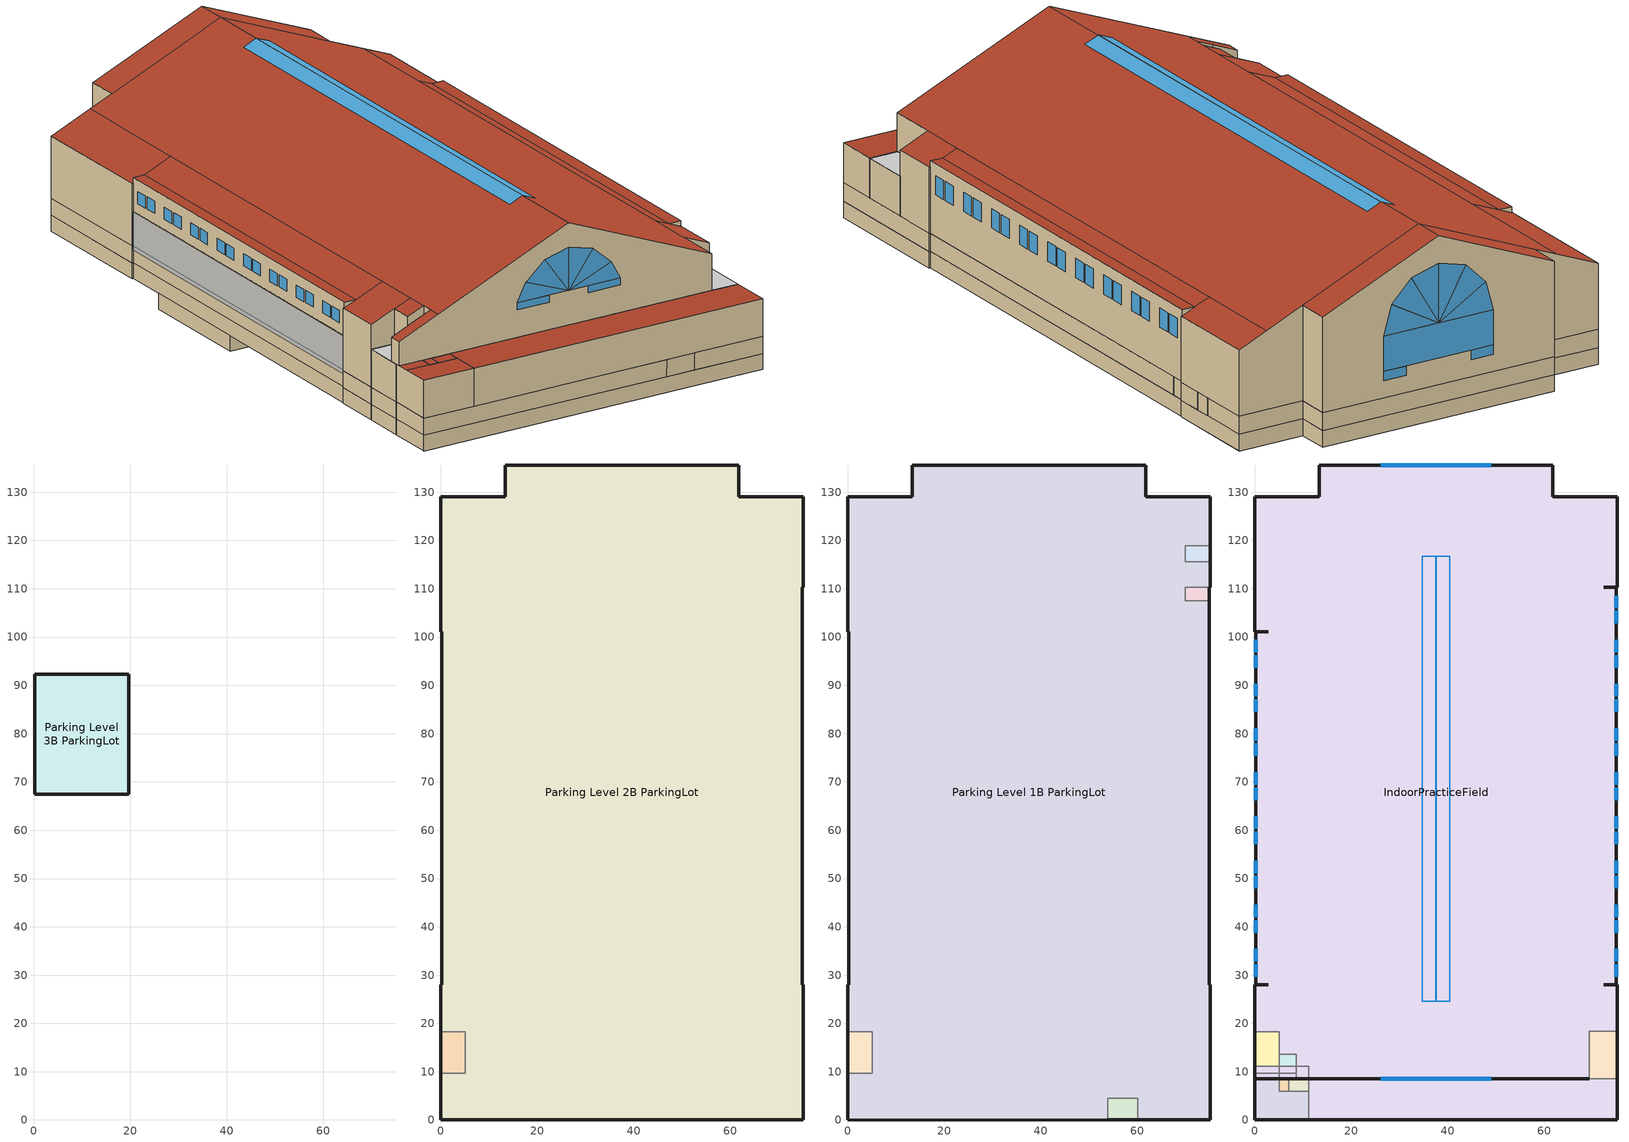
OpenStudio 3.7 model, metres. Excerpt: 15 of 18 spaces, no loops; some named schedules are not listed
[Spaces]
Parking Level 3B ParkingLot
 floor adiabatic (ExtSlabCarpet 4in ClimateZone 1-8): 19.71,92.33 19.71,67.46 0.23,67.46 0.23,92.33 z-15.76
 wall ground (Surface 142 C-Factor Construction): 0.23,67.46 19.71,67.46 z-15.76:-12.61
 wall ground (Surface 144 C-Factor Construction): 0.23,92.33 0.23,67.46 z-15.76:-12.61
 wall ground (Surface 145 C-Factor Construction): 19.71,67.46 19.71,92.33 z-15.76:-12.61
 wall ground (Surface 146 C-Factor Construction): 19.71,92.33 0.23,92.33 z-15.76:-12.61
Parking Level 2B ParkingLot
 floor to Parking Level 3B ParkingLot: 19.71,92.33 19.71,67.46 0.23,67.46 0.23,92.33 z-12.61
 floor adiabatic (ExtSlabCarpet 4in ClimateZone 1-8): 61.72,135.61 61.72,129.09 75.08,129.09 75.08,110.27 74.85,110.27 74.85,27.97 75.08,27.97 75.08,0 0,0 0,9.66 5.12,9.66 5.12,18.31 0,18.31 0,27.97 0.23,27.97 0.23,101.12 0,101.12 0,129.09 13.36,129.09 13.36,135.61 z-12.61
 wall ground (Surface 124 C-Factor Construction): 61.72,135.61 13.36,135.61 z-12.61:-9.46
 wall ground (Surface 126 C-Factor Construction): 13.36,135.61 13.36,129.09 z-12.61:-9.46
 wall ground (Surface 128 C-Factor Construction): 13.36,129.09 0,129.09 z-12.61:-9.46
 wall ground (Surface 129 C-Factor Construction): 75.08,27.97 74.85,27.97 z-12.61:-9.46
 wall ground (Surface 130 C-Factor Construction): 0,129.09 0,101.12 z-12.61:-9.46
 wall ground (Surface 131 C-Factor Construction): 74.85,27.97 74.85,110.27 z-12.61:-9.46
 wall ground (Surface 132 C-Factor Construction): 0,101.12 0.23,101.12 z-12.61:-9.46
 wall ground (Surface 133 C-Factor Construction): 0.23,101.12 0.23,27.97 z-12.61:-9.46
 wall ground (Surface 134 C-Factor Construction): 75.08,110.27 75.08,129.09 z-12.61:-9.46
 wall ground (Surface 135 C-Factor Construction): 0.23,27.97 0,27.97 z-12.61:-9.46
 wall ground (Surface 138 C-Factor Construction): 61.72,129.09 61.72,135.61 z-12.61:-9.46
 wall ground (Surface 139 C-Factor Construction): 0,0 75.08,0 z-12.61:-9.46
 wall ground (Surface 152 C-Factor Construction): 0,27.97 0,18.31 z-12.61:-9.46
 wall to Parking Level 2B SW Stair: 0,18.31 5.12,18.31 5.12,9.66 0,9.66 z-12.61:-9.46
 wall ground (Surface 127 C-Factor Construction): 75.08,0 75.08,27.97 z-12.61:-9.46
 wall ground (Surface 123 C-Factor Construction): 75.08,129.09 61.72,129.09 z-12.61:-9.46
 wall ground (Surface 125 C-Factor Construction): 74.85,110.27 75.08,110.27 z-12.61:-9.46
 wall ground (Surface 137 C-Factor Construction): 0,9.66 0,0 z-12.61:-9.46
Parking Level 2B SW Stair
 floor adiabatic (ExtSlabCarpet 4in ClimateZone 1-8): 5.12,18.31 5.12,9.66 0,9.66 0,18.31 z-12.61
 wall ground (Surface 156 C-Factor Construction): 0,18.31 0,9.66 z-12.61:-9.46
Parking Level 1B ParkingLot
 floor to Parking Level 2B ParkingLot: 75.08,4.49 75.08,0 60.09,0 60.09,4.49 z-9.46; 75.08,129.09 75.08,118.85 69.85,118.85 69.85,129.09 z-9.46; 69.85,115.6 75.08,115.6 75.08,110.27 69.85,110.27 z-9.46; 61.72,135.61 61.72,129.09 69.85,129.09 69.85,107.49 74.85,107.49 74.85,27.97 75.08,27.97 75.08,4.49 53.8,4.49 53.8,0 0,0 0,9.66 5.12,9.66 5.12,18.31 0,18.31 0,27.97 0.23,27.97 0.23,101.12 0,101.12 0,129.09 13.36,129.09 13.36,135.61 z-9.46
 wall ground (Surface 107 C-Factor Construction): 61.72,129.09 61.72,135.61 z-9.46:-6.01
 wall ground (Surface 109 C-Factor Construction): 61.72,135.61 13.36,135.61 z-9.46:-6.01
 wall ground (Surface 110 C-Factor Construction): 75.08,118.85 75.08,129.09 z-9.46:-6.01
 wall ground (Surface 111 C-Factor Construction): 13.36,135.61 13.36,129.09 z-9.46:-6.01
 wall ground (Surface 112 C-Factor Construction): 75.08,0 75.08,27.97 z-9.46:-6.01
 wall ground (Surface 113 C-Factor Construction): 13.36,129.09 0,129.09 z-9.46:-6.01
 wall ground (Surface 115 C-Factor Construction): 75.08,27.97 74.85,27.97 z-9.46:-6.01
 wall ground (Surface 116 C-Factor Construction): 0,129.09 0,101.12 z-9.46:-6.01
 wall ground (Surface 118 C-Factor Construction): 0,101.12 0.23,101.12 z-9.46:-6.01
 wall ground (Surface 119 C-Factor Construction): 0.23,101.12 0.23,27.97 z-9.46:-6.01
 wall ground (Surface 120 C-Factor Construction): 0.23,27.97 0,27.97 z-9.46:-6.01
 wall ground (Surface 121 C-Factor Construction): 75.08,129.09 61.72,129.09 z-9.46:-6.01
 wall to Parking Level 1B SW Stair: 0,18.31 5.12,18.31 5.12,9.66 0,9.66 z-9.46:-6.01
 wall ground (Surface 167 C-Factor Construction): 0,0 53.8,0 z-9.46:-6.01
 wall to Parking Level 1B IDF 1B06: 53.8,0 53.8,4.49 60.09,4.49 60.09,0 z-9.46:-6.01
 wall ground (Surface 177 C-Factor Construction): 74.85,27.97 74.85,107.49 z-9.46:-6.01
 wall ground (Surface 179 C-Factor Construction): 75.08,110.27 75.08,115.6 z-9.46:-6.01
 wall to Parking Level 1B IDF 1B05: 74.85,107.49 69.85,107.49 69.85,110.27 74.85,110.27 z-9.46:-6.01
 wall to Parking Level 1B Electrical: 75.08,115.6 69.85,115.6 69.85,118.85 75.08,118.85 z-9.46:-6.01
 wall ground (Surface 114 C-Factor Construction): 60.09,0 75.08,0 z-9.46:-6.01
 wall ground (Surface 102 C-Factor Construction): 0,9.66 0,0 z-9.46:-6.01
 wall ground (Surface 148 C-Factor Construction): 0,27.97 0,18.31 z-9.46:-6.01
 wall ground (Surface 276 C-Factor Construction): 74.85,110.27 75.08,110.27 z-9.46:-6.01
Parking Level 1B SW Stair
 floor to Parking Level 2B SW Stair: 5.12,18.31 5.12,9.66 0,9.66 0,18.31 z-9.46
 wall ground (Surface 164 C-Factor Construction): 0,18.31 0,9.66 z-9.46:-6.01
Parking Level 1B IDF 1B06
 floor to Parking Level 2B ParkingLot: 60.09,4.49 60.09,0 53.8,0 53.8,4.49 z-9.46
 wall ground (Surface 175 C-Factor Construction): 53.8,0 60.09,0 z-9.46:-6.01
Parking Level 1B Electrical
 floor to Parking Level 2B ParkingLot: 75.08,118.85 75.08,115.6 69.85,115.6 69.85,118.85 z-9.46
 wall ground (Surface 196 C-Factor Construction): 75.08,115.6 75.08,118.85 z-9.46:-6.01
Parking Level 1B IDF 1B05
 floor to Parking Level 2B ParkingLot: 74.85,110.27 74.85,107.49 69.85,107.49 69.85,110.27 z-9.46
 wall ground (Surface 188 C-Factor Construction): 74.85,107.49 74.85,110.27 z-9.46:-6.01
IndoorPracticeField
 floor to Field Level SW Storage: 5.12,8.53 0,8.53 0,9.66 5.12,9.66 z1.61
 floor to Field Level Restroom: 11.18,8.53 8.62,8.53 8.62,11.13 11.18,11.13 z1.61
 floor to Field Level SW Stair: 5.12,9.66 0,9.66 0,11.13 5.12,11.13 z1.61
 floor to Field Level SW Elevator: 8.62,9.66 5.12,9.66 5.12,11.13 8.62,11.13 z1.61
 floor to Field Level Mechanical: 8.62,8.53 5.12,8.53 5.12,9.66 8.62,9.66 z1.61
 floor to Parking Level 1B IDF 1B05 (CU_IPF Proposed Exposed Floor): 74.85,110.27 74.85,107.49 69.85,107.49 69.85,110.27 z-6.01
 floor to Parking Level 1B Electrical (CU_IPF Proposed Exposed Floor): 75.08,115.6 69.85,115.6 69.85,118.85 75.08,118.85 z-6.01
 floor to Parking Level 1B IDF 1B06 (CU_IPF Proposed Exposed Floor): 60.09,0 53.8,0 53.8,4.49 60.09,4.49 z-6.01
 floor to Parking Level 1B ParkingLot (CU_IPF Proposed Exposed Floor): 75.08,0 60.09,0 60.09,8.53 75.08,8.53 z-6.01; 75.08,110.27 69.85,110.27 69.85,115.6 75.08,115.6 z-6.01; 75.08,118.85 69.85,118.85 69.85,129.09 75.08,129.09 z-6.01; 75.08,27.97 75.08,18.43 69.3,18.43 69.3,8.53 60.09,8.53 60.09,4.49 53.8,4.49 53.8,0 11.18,0 11.18,11.13 8.62,11.13 8.62,13.56 5.12,13.56 5.12,18.31 0,18.31 0,27.97 0.23,27.97 0.23,101.12 0,101.12 0,129.09 13.36,129.09 13.36,135.61 61.72,135.61 61.72,129.09 69.85,129.09 69.85,107.49 74.85,107.49 74.85,27.97 z-6.01
 wall outside: 13.36,135.61 13.36,129.09 / 61.72,129.09 61.72,135.61 z-6.01:12.13; 0,129.09 0,101.12 / 75.08,18.43 75.08,27.97 / 75.08,110.27 75.08,129.09 / 0,27.97 0,18.31 z-6.01:6.53; 0.23,101.12 0.23,27.97 z0.95:7.71; 11.18,0 75.08,0 75.08,8.53 z-6.01:1.61; 74.85,27.97 74.85,110.27 z-6.01:7.71; 0,11.13 0,8.53 z1.61:6.53; 13.36,129.09,12.13 13.36,129.09,-6.01 0,129.09,-6.01 0,129.09,6.53; 37.54,135.61,22.28 61.72,135.61,12.13 61.72,135.61,-6.01 13.36,135.61,-6.01 13.36,135.61,12.13; 0.23,27.97,7.71 0.23,27.97,6.62 2.81,27.97,7.71; 2.81,101.12,7.71 0.23,101.12,6.62 0.23,101.12,7.71; 0.23,101.12,6.62 0,101.12,6.53 0,101.12,-6.01 0.23,101.12,-6.01; 0.23,27.97,6.62 0.23,27.97,-6.01 0,27.97,-6.01 0,27.97,6.53; 74.85,27.97,6.62 75.08,27.97,6.53 75.08,27.97,-6.01 74.85,27.97,-6.01; 72.27,27.97,7.71 74.85,27.97,6.62 74.85,27.97,7.71; 37.54,8.53,22.28 0,8.53,6.53 0,8.53,1.61 69.3,8.53,1.61 69.3,8.53,8.96; 61.72,129.09,12.13 75.08,129.09,6.53 75.08,129.09,-6.01 61.72,129.09,-6.01; 72.27,110.27,7.71 74.85,110.27,7.71 74.85,110.27,6.62; 74.85,110.27,6.62 74.85,110.27,-6.01 75.08,110.27,-6.01 75.08,110.27,6.53
 wall to Field Level SW Stair: 0,18.31 5.12,18.31 z-6.01:1.61
 wall to Field Level SW Elevator: 5.12,13.56 8.62,13.56 8.62,11.13 z-6.01:1.61
 wall to Field Level Restroom: 8.62,11.13 11.18,11.13 11.18,5.95 z-6.01:1.61
 wall to Field Level SW Storage: 11.18,5.95 11.18,0 z-6.01:1.61
 wall to Main Entry Level SW Stair: 5.12,18.31 5.12,13.56 z1.61:8.67; 5.12,18.31,8.67 0,18.31,6.53 0,18.31,1.61 5.12,18.31,1.61; 5.12,11.13,8.67 5.12,11.13,1.61 0,11.13,1.61 0,11.13,6.53
 wall to Main Entry Level SW Elevator: 8.62,13.56 8.62,11.13 z1.61:10.15; 8.62,13.56,10.15 5.12,13.56,8.67 5.12,13.56,1.61 8.62,13.56,1.61; 8.62,11.13,10.15 8.62,11.13,1.61 5.12,11.13,1.61 5.12,11.13,8.67
 wall to Field Level SE Stair: 75.08,8.53 69.3,8.53 69.3,18.43 75.08,18.43 z-6.01:1.61
 wall to Main Entry Level SE Stair: 69.3,8.53 69.3,18.43 z1.61:8.96; 69.3,18.43,8.96 69.3,18.43,1.61 75.08,18.43,1.61 75.08,18.43,6.53
 wall adiabatic (Interior Wall): 5.12,18.31 5.12,13.56 z-6.01:1.61; 0.23,101.12 0.23,27.97 z-6.01:0.95
 window (CU_IPF Proposed Clear Glazing): 0.23,62.87 0.23,60.28 / 0.23,81.16 0.23,78.57 / 0.23,68.81 0.23,66.22 / 0.23,72.01 0.23,69.42 / 0.23,77.96 0.23,75.37 / 0.23,59.67 0.23,57.08 z3.06:5.5; 74.85,57.08 74.85,59.67 / 74.85,60.28 74.85,62.87 / 74.85,66.22 74.85,68.81 / 74.85,69.42 74.85,72.01 / 74.85,75.37 74.85,77.96 / 74.85,78.57 74.85,81.16 z1.84:5.5
 window (CU_IPF Proposed Kalwal Glazing): 0.23,35.44 0.23,32.85 / 0.23,50.52 0.23,47.93 / 0.23,99.44 0.23,96.85 / 0.23,41.38 0.23,38.79 / 0.23,44.58 0.23,41.99 / 0.23,96.24 0.23,93.65 / 0.23,32.24 0.23,29.65 / 0.23,53.72 0.23,51.13 / 0.23,87.1 0.23,84.51 / 0.23,90.3 0.23,87.71 z3.06:5.5; 74.85,29.65 74.85,32.24 / 74.85,32.85 74.85,35.44 / 74.85,38.79 74.85,41.38 / 74.85,41.99 74.85,44.58 / 74.85,47.93 74.85,50.52 / 74.85,51.13 74.85,53.72 / 74.85,84.51 74.85,87.1 / 74.85,87.71 74.85,90.3 / 74.85,93.65 74.85,96.24 / 74.85,96.85 74.85,99.44 / 74.85,102.8 74.85,105.39 / 74.85,106 74.85,108.59 z1.84:5.5; 48.97,135.61 26.11,135.61 z-0.96:5.72; 30.78,135.61 26.11,135.61 / 48.97,135.61 44.3,135.61 z-2.79:-0.98; 26.11,8.53 33.25,8.53 / 41.83,8.53 48.97,8.53 z7.19:8.59; 32.19,8.53,15.93 28.09,8.53,12.32 37.5,8.53,8.62; 37.55,8.53,17.25 37.55,8.53,8.62 42.87,8.53,15.94; 47.01,8.53,12.3 37.65,8.53,8.62 48.97,8.53,8.62; 28.07,8.53,12.3 26.11,8.53,8.62 37.43,8.53,8.62; 42.89,8.53,15.93 37.59,8.53,8.62 47,8.53,12.32; 37.53,8.53,17.25 32.21,8.53,15.94 37.53,8.53,8.62
 window (CU_IPF Proposed Clear Glazing Dark Tint): 27.69,135.61,11.37 37.45,135.61,5.75 26.11,135.61,5.75; 47.4,135.61,11.37 48.97,135.61,5.75 37.63,135.61,5.75; 31.85,135.61,15.5 37.5,135.61,5.75 27.69,135.61,11.4; 43.23,135.61,15.5 47.39,135.61,11.4 37.58,135.61,5.75; 37.53,135.61,17.02 37.53,135.61,5.75 31.87,135.61,15.52; 37.55,135.61,17.02 43.21,135.61,15.52 37.55,135.61,5.75
 roof outside: 72.27,27.97 74.85,27.97 74.85,110.27 72.27,110.27 z7.71; 0.23,27.97 2.81,27.97 2.81,101.12 0.23,101.12 z7.71; 11.18,0 75.08,0 75.08,8.53 11.18,8.53 z1.61; 69.3,27.97,8.96 69.3,18.43,8.96 75.08,18.43,6.53 75.08,27.97,6.53; 37.54,135.61,22.28 13.36,135.61,12.13 13.36,129.09,12.13 37.54,129.09,22.28; 8.62,101.12,10.15 2.81,101.12,7.71 2.81,27.97,7.71 8.62,27.97,10.15; 8.62,11.13,10.15 0,11.13,6.53 0,8.53,6.53 8.62,8.53,10.15; 37.54,129.09,22.28 37.54,8.53,22.28 69.3,8.53,8.96 69.3,129.09,8.96; 69.3,27.97,8.96 72.27,27.97,7.71 72.27,110.27,7.71 69.3,110.27,8.96; 69.3,110.27,8.96 75.08,110.27,6.53 75.08,129.09,6.53 69.3,129.09,8.96; 8.62,129.09,10.15 0,129.09,6.53 0,101.12,6.53 8.62,101.12,10.15; 37.54,129.09,22.28 61.72,129.09,12.13 61.72,135.61,12.13 37.54,135.61,22.28; 37.54,129.09,22.28 8.62,129.09,10.15 8.62,8.53,10.15 37.54,8.53,22.28; 8.62,27.97,10.15 0,27.97,6.53 0,18.31,6.53 8.62,18.31,10.15; 8.62,18.31,10.15 5.12,18.31,8.67 5.12,13.56,8.67 8.62,13.56,10.15
 skylight (CU_IPF Proposed Kalwal Skylight): 37.52,24.54,22.27 37.52,116.74,22.27 34.71,116.74,21.09 34.71,24.54,21.09; 37.56,116.74,22.27 37.56,24.54,22.27 40.38,24.54,21.09 40.38,116.74,21.09
Field Level SW Stair
 floor to Parking Level 1B SW Stair (CU_IPF Proposed Exposed Floor): 0,18.31 5.12,18.31 5.12,9.66 0,9.66 z-6.01
 wall outside: 0,18.31 0,9.66 z-6.01:1.61
 wall to Field Level SW Elevator: 5.12,9.66 5.12,13.56 z-6.01:1.61
 wall to Field Level SW Storage: 0,9.66 5.12,9.66 z-6.01:1.61
 wall adiabatic (Interior Wall): 5.12,13.56,1.61 5.12,13.56,-6.01 5.12,13.7,-6.01 5.12,18.31,-6.01 5.12,18.31,1.61
 ceiling to Main Entry Level SW Stair: 5.12,11.13 5.12,18.31 0,18.31 0,11.13 z1.61
Field Level SW Elevator
 floor to Parking Level 1B ParkingLot (CU_IPF Proposed Exposed Floor): 8.62,13.56 8.62,9.66 5.12,9.66 5.12,13.56 z-6.01
 wall to Field Level Mechanical: 5.12,9.66 8.62,9.66 z-6.01:1.61
 wall to Field Level Restroom: 8.62,9.66 8.62,11.13 z-6.01:1.61
 ceiling to Main Entry Level SW Elevator: 8.62,11.13 8.62,13.56 5.12,13.56 5.12,11.13 z1.61
Field Level Restroom
 floor to Parking Level 1B ParkingLot (CU_IPF Proposed Exposed Floor): 11.18,11.13 11.18,5.95 7.05,5.95 7.05,8.53 8.62,8.53 8.62,11.13 z-6.01
 wall to Field Level Mechanical: 8.62,9.66 8.62,8.53 7.05,8.53 7.05,5.95 z-6.01:1.61
 wall to Field Level SW Storage: 7.05,5.95 11.18,5.95 z-6.01:1.61
 roof outside: 11.18,5.95 11.18,8.53 7.05,8.53 7.05,5.95 z1.61
Field Level Mechanical
 floor to Parking Level 1B ParkingLot (CU_IPF Proposed Exposed Floor): 8.62,9.66 8.62,8.53 7.05,8.53 7.05,5.95 5.12,5.95 5.12,9.66 z-6.01
 wall to Field Level SW Storage: 5.12,9.66 5.12,5.95 7.05,5.95 z-6.01:1.61
 roof outside: 7.05,5.95 7.05,8.53 5.12,8.53 5.12,5.95 z1.61
Field Level SW Storage
 floor to Parking Level 1B ParkingLot (CU_IPF Proposed Exposed Floor): 5.12,9.66 5.12,5.95 11.18,5.95 11.18,0 0,0 0,9.66 z-6.01
 wall outside: 0,9.66 0,0 11.18,0 z-6.01:1.61
 roof outside: 11.18,0 11.18,5.95 0,5.95 0,0 z1.61; 0,5.95 5.12,5.95 5.12,8.53 0,8.53 z1.61
Field Level SE Stair
 floor to Parking Level 1B ParkingLot (CU_IPF Proposed Exposed Floor): 75.08,18.43 75.08,8.53 69.3,8.53 69.3,18.43 z-6.01
 wall outside: 75.08,8.53 75.08,18.43 z-6.01:1.61
 ceiling to Main Entry Level SE Stair: 75.08,8.53 75.08,18.43 69.3,18.43 69.3,8.53 z1.61
shading: 0,102.98,6.53 0,102.98,0.95 0,18.31,0.95 0,18.31,-6.67 0,112.93,-6.67 0,112.93,6.53
[Building]
Building 1: Default Construction Set=90.1-2007 - CZ5
[ClimateZones]
Climate Zone Institution Name 1=ASHRAE; Climate Zone Document Name 1=ANSI/ASHRAE Standard 169; Climate Zone Document Year 1=2006; Climate Zone Value 1=5B; Climate Zone Institution Name 2=CEC; Climate Zone Document Name 2=California Climate Zone Descriptions; Climate Zone Document Year 2=1995
[Site]
Broomfield Jeffco  Boulder   S: Latitude {deg}=40.13; Longitude {deg}=-105.24; Time Zone {hr}=-7; Elevation {m}=1689
[SizingPeriod:DesignDay] Barometric Pressure {Pa}=83011; Sky Clearness=0; Rain Indicator=No; Snow Indicator=No; Day of Month=21; Daylight Saving Time Indicator=No; Dry-Bulb Temperature Range Modifier Type=DefaultMultipliers
Name | Maximum Dry-Bulb Temperature {C} | Daily Dry-Bulb Temperature Range {deltaC} | Wind Speed {m/s} | Wind Direction {deg} | Month | Day Type | Humidity Condition Type | Wetbulb or DewPoint at Maximum Dry-Bulb {C} | Solar Model Indicator | ASHRAE Clear Sky Optical Depth for Beam Irradiance | ASHRAE Clear Sky Optical Depth for Diffuse Irradiance
Denver Intl Ap Ann Htg 99.6% Condns DB | -17.4 | 0 | 3.3 | 160 | 12 | WinterDesignDay | Wetbulb | -17.4 | ASHRAEClearSky
Denver Intl Ap Ann Clg .4% Condns WB=>MDB | 27.3 | 15.2 | 4.2 | 80 | 7 | SummerDesignDay | Wetbulb | 18.3 | ASHRAETau | 0.424 | 2.012
Denver Intl Ap Ann Hum_n 99.6% Condns DP=>MCDB | -11.7 | 0 | 3.3 | 160 | 12 | WinterDesignDay | Dewpoint | -21.5 | ASHRAEClearSky
Denver Intl Ap Ann Htg Wind 99.6% Condns WS=>MCDB | 1.8 | 0 | 14.1 | 160 | 12 | WinterDesignDay | Wetbulb | 1.8 | ASHRAEClearSky
[DefaultConstructionSet]
90.1-2007 - CZ5: Default Exterior Surface Constructions=Default Surface Constructions 19; Default Interior Surface Constructions=Default Surface Constructions 20; Default Ground Contact Surface Constructions=Default Surface Constructions 21; Default Exterior SubSurface Constructions=Default Sub Surface Constructions 13; Default Interior SubSurface Constructions=Default Sub Surface Constructions 14; Interior Partition Construction=Interior Partition
[DefaultSurfaceConstructions]
Name | Floor Construction | Wall Construction | Roof Ceiling Construction
Default Surface Constructions 19 | CU_IPF Proposed Exposed Floor | CU_IPF Proposed Exterior Wall | CU_IPF Proposed Roof
Default Surface Constructions 20 | Interior Floor | Interior Wall | Interior Ceiling
Default Surface Constructions 21 | ExtSlabCarpet 4in ClimateZone 1-8 | ExtSlabCarpet 4in ClimateZone 1-8 | ExtSlabCarpet 4in ClimateZone 1-8
[DefaultSubSurfaceConstructions]
Name | Fixed Window Construction | Operable Window Construction | Door Construction | Skylight Construction
Default Sub Surface Constructions 13 | ASHRAE 90.1-2007 ExtWindow Metal ClimateZone 4-6 | ASHRAE 90.1-2007 ExtWindow Metal Copy ClimateZone 4-6 | Exterior Door | 90.1-2004 Nonres 5B Skylight without Curb
Default Sub Surface Constructions 14 | Interior Window | Interior Window | Interior Door
[Material]
Name | Roughness | Thickness {m} | Conductivity {W/m-K} | Density {kg/m3} | Specific Heat {J/kg-K} | Thermal Absorptance | Solar Absorptance | Visible Absorptance
Clay Roof Tile - Lightweight Concrete - 1 in. - 80 lb/ft3 | MediumRough | 0.0254 | 0.53 | 1281.48 | 840
Sandstone - 3 in. - 120 lb/ft3 | MediumRough | 0.0762 | 1.9 | 1922.22 | 790
Wood Sheathing - 0.5 in. - 35 lb/ft3 | MediumRough | 0.0127 | 0.51974 | 560.646 | 1632.852 | 0.9
Metal Decking | MediumSmooth | 0.001524 | 45.006 | 7680 | 418.4 | 0.9 | 0.7 | 0.3
M11 100mm lightweight concrete | MediumRough | 0.1016 | 0.53 | 1280 | 840 | 0.9 | 0.5 | 0.5
F16 Acoustic tile | MediumSmooth | 0.0191 | 0.06 | 368 | 590 | 0.9 | 0.3 | 0.3
G05 25mm wood | MediumSmooth | 0.0254 | 0.15 | 608 | 1630 | 0.9 | 0.5 | 0.5
G01a 19mm gypsum board | MediumSmooth | 0.019 | 0.16 | 800 | 1090 | 0.9 | 0.4 | 0.4
MAT-CC05 4 HW CONCRETE | Rough | 0.1016 | 1.311 | 2240 | 836.8 | 0.9 | 0.85 | 0.85
F08 Metal surface | Smooth | 0.0008 | 45.28 | 7824 | 500 | 0.9 | 0.7 | 0.7
I01 25mm insulation board | MediumRough | 0.0254 | 0.03 | 43 | 1210 | 0.9 | 0.6 | 0.6
19IN CONCRETE HW | Rough | 0.4826 | 1.311 | 2240 | 836.8 | 0.9 | 0.7 | 0.7
MAT-CC05 3.5 HW CONCRETE | Rough | 0.0889 | 1.311 | 2240 | 836.8 | 0.9 | 0.85 | 0.85
MAT-CC05 3.69 HW CONCRETE | Rough | 0.093726 | 1.311 | 2240 | 836.8 | 0.9 | 0.85 | 0.85
[Construction]
ASHRAE 90.1-2007 ExtWindow Metal ClimateZone 4-6; ASHRAE 90.1-2007 ExtWindow Metal Copy ClimateZone 4-6: Fixed Window 3.12/0.40/0.31
90.1-2004 Nonres 5B Skylight without Curb: Theoretical Glass [146]
Interior Ceiling: M11 100mm lightweight concrete, F05 Ceiling air space resistance, F16 Acoustic tile
Interior Door; Interior Partition: G05 25mm wood
Interior Floor: F16 Acoustic tile, F05 Ceiling air space resistance, M11 100mm lightweight concrete
Interior Wall: G01a 19mm gypsum board, F04 Wall air space resistance, G01a 19mm gypsum board
ExtSlabCarpet 4in ClimateZone 1-8: MAT-CC05 4 HW CONCRETE, CP02 CARPET PAD
Exterior Door: F08 Metal surface, I01 25mm insulation board
Interior Window: Clear 3mm
CU_IPF Proposed Exterior Wall: Sandstone - 3 in. - 120 lb/ft3, MAT-CC05 3.5 HW CONCRETE, Rigid XPS Insulation - 66% Derated - 2.81 in., MAT-CC05 3.69 HW CONCRETE
CU_IPF Proposed Roof: Clay Roof Tile - Lightweight Concrete - 1 in. - 80 lb/ft3, Wood Sheathing - 0.5 in. - 35 lb/ft3, Rigid Polyisocyanurate Insulation - 5 in., Wood Sheathing - 0.5 in. - 35 lb/ft3, Metal Decking
CU_IPF Proposed Clear Glazing: CU_IPF Proposed Clear Glazing
CU_IPF Proposed Clear Glazing Dark Tint: CU_IPF Proposed Clear Glazing Dark Tint
CU_IPF Proposed Kalwal Glazing; CU_IPF Proposed Kalwal Skylight: CU_IPF Proposed Kalwal Glazing
CU_IPF Proposed Exposed Floor: Under Slab Spray Foam R-10, 19IN CONCRETE HW, 1/2IN Drainage Pad, 1 1/2IN Field Turf
[WindowMaterial:SimpleGlazingSystem]
Name | U-Factor {W/m2-K} | Solar Heat Gain Coefficient | Visible Transmittance
Fixed Window 3.12/0.40/0.31 | 3.12304 | 0.4 | 0.31
CU_IPF Proposed Kalwal Glazing | 1.58991 | 0.28 | 0.2
CU_IPF Proposed Clear Glazing | 2.38487 | 0.27 | 0.65
CU_IPF Proposed Clear Glazing Dark Tint | 2.38487 | 0.27 | 0.4
[Material:AirGap]
Name | Thermal Resistance {m2-K/W}
Rigid Polyisocyanurate Insulation - 5 in. | 5.28331
F05 Ceiling air space resistance | 0.18
F04 Wall air space resistance | 0.15
Rigid XPS Insulation - 66% Derated - 2.81 in. | 1.08308
[WindowMaterial:Glazing] Optical Data Type=SpectralAverage; Thickness {m}=0.003; Infrared Transmittance at Normal Incidence=0
Name | Solar Transmittance at Normal Incidence | Front Side Solar Reflectance at Normal Incidence | Back Side Solar Reflectance at Normal Incidence | Visible Transmittance at Normal Incidence | Front Side Visible Reflectance at Normal Incidence | Back Side Visible Reflectance at Normal Incidence | Front Side Infrared Hemispherical Emissivity | Back Side Infrared Hemispherical Emissivity | Conductivity {W/m-K} | Dirt Correction Factor for Solar and Visible Transmittance | Solar Diffusing
Theoretical Glass [146] | 0.481761 | 0.468239 | 0.468239 | 0.621562 | 0.328438 | 0.328438 | 0.9 | 0.9 | 0.03026
Clear 3mm | 0.837 | 0.075 | 0 | 0.898 | 0.081 | 0 | 0.84 | 0.84 | 0.9 | 1 | No
[Material:NoMass] Thermal Absorptance=0.9
Name | Roughness | Thermal Resistance {m2-K/W} | Solar Absorptance | Visible Absorptance
CP02 CARPET PAD | Smooth | 0.1 | 0.8 | 0.8
1/2IN Drainage Pad | Smooth | 0.264165 | 0.8 | 0.8
1 1/2IN Field Turf | Rough | 0.0880551 | 0.8 | 0.8
Under Slab Spray Foam R-10 | MediumRough | 1.7611 | 0.7 | 0.7
[Construction:CfactorUndergroundWall] C-Factor {W/m2-K}=6.47322
Name | Height {m}
Surface 124 C-Factor Construction; Surface 126 C-Factor Construction; Surface 128 C-Factor Construction; Surface 129 C-Factor Construction; Surface 130 C-Factor Construction; Surface 131 C-Factor Construction; Surface 132 C-Factor Construction; Surface 133 C-Factor Construction; Surface 134 C-Factor Construction; Surface 135 C-Factor Construction; Surface 138 C-Factor Construction; Surface 139 C-Factor Construction; Surface 152 C-Factor Construction; Surface 127 C-Factor Construction; Surface 123 C-Factor Construction; Surface 125 C-Factor Construction; Surface 137 C-Factor Construction; Surface 156 C-Factor Construction | 6.604
Surface 107 C-Factor Construction; Surface 109 C-Factor Construction; Surface 110 C-Factor Construction; Surface 111 C-Factor Construction; Surface 112 C-Factor Construction; Surface 113 C-Factor Construction; Surface 115 C-Factor Construction; Surface 116 C-Factor Construction; Surface 118 C-Factor Construction; Surface 119 C-Factor Construction; Surface 120 C-Factor Construction; Surface 121 C-Factor Construction; Surface 167 C-Factor Construction; Surface 177 C-Factor Construction; Surface 179 C-Factor Construction; Surface 114 C-Factor Construction; Surface 102 C-Factor Construction; Surface 148 C-Factor Construction; Surface 276 C-Factor Construction; Surface 188 C-Factor Construction; Surface 175 C-Factor Construction; Surface 164 C-Factor Construction; Surface 196 C-Factor Construction | 3.4544
Surface 142 C-Factor Construction; Surface 144 C-Factor Construction; Surface 145 C-Factor Construction; Surface 146 C-Factor Construction | 9.7536
[ThermostatSetpoint:DualSetpoint]
IndoorPracticeField Thermostat: Heating Setpoint Temperature Schedule=CU_IPF Heating Setpoint Schedule; Cooling Setpoint Temperature Schedule=CU_IPF Cooling Setpoint Schedule
[Space]
Name | Space Type | Building Story | Thermal Zone
IndoorPracticeField | 90.1-2007 - CU_IPF - IndoorPracticeField - AHU-1-02-03 | IPF Above Ground | IndoorPracticeField ZN
Field Level SW Stair; Field Level SE Stair | 90.1-2007 - CU_IPF - Stair - AHU-1-02-03 | IPF Above Ground | IndoorPracticeField ZN
Field Level SW Elevator |  | IPF Above Ground | SW Elevator ZN
Field Level Restroom | 90.1-2007 - CU_IPF - Restroom - AHU-1-02-03 | IPF Above Ground | IndoorPracticeField ZN
Field Level Mechanical | 90.1-2007 - CU_IPF - MechRoom - AHU-1-02-03 | IPF Above Ground | IndoorPracticeField ZN
Field Level SW Storage | 90.1-2007 - CU_IPF - Storage - AHU-1-02-03 | IPF Above Ground | IndoorPracticeField ZN
Parking Level 1B ParkingLot | 90.1-2007 - CU_IPF - Garage - ParkingLot - Parking Level 1B ParkingLot | IPF Below Ground | Parking Level 1B ParkingLot ZN
Parking Level 2B ParkingLot; Parking Level 3B ParkingLot | 90.1-2007 - CU_IPF - Garage - ParkingLot - Parking Level 2B ParkingLot | IPF Below Ground | Parking Level 2B ParkingLot ZN
Parking Level 2B SW Stair | 90.1-2007 - CU_IPF - Garage - Stair - Parking Level 2B ParkingLot | IPF Below Ground | Parking Level 2B ParkingLot ZN
Parking Level 1B SW Stair | 90.1-2007 - CU_IPF - Garage - Stair - Parking Level 1B ParkingLot | IPF Below Ground | Parking Level 1B ParkingLot ZN
Parking Level 1B IDF 1B06; Parking Level 1B IDF 1B05 | 90.1-2007 - CU_IPF - Garage - IT_Room - Parking Level 1B ParkingLot | IPF Below Ground | Parking Level 1B ParkingLot ZN
Parking Level 1B Electrical | 90.1-2007 - CU_IPF - Garage - ElecRoom - Parking Level 1B ParkingLot | IPF Below Ground | Parking Level 1B ParkingLot ZN
[ThermalZone] Use Ideal Air Loads=No
Name | Thermostat
Parking Level 2B ParkingLot ZN; Parking Level 1B ParkingLot ZN; SW Elevator ZN
IndoorPracticeField ZN | IndoorPracticeField Thermostat
[BuildingStory]
IPF Above Ground; IPF Below Ground
[ElectricEquipment:Definition]
Name | Design Level Calculation Method | Watts per Space Floor Area {W/m2} | Watts per Person {W/person} | Fraction Latent | Fraction Radiant | Fraction Lost | Design Level {W}
90.1-2007 - Noresco - ElecRoom Electric Equipment Definition | Watts/Area | 53.8196
90.1-2007 - Noresco - IT_Room Electric Equipment Definition | Watts/Area | 269.098 | 0
90.1-2007 - Noresco - MechRoom Electric Equipment Definition | Watts/Area | 0
90.1-2007 - Noresco - Restroom Electric Equipment Definition | Watts/Area | 0 | 0
90.1-2007 - CU - IndoorPracticeField Electric Equipment Definition | Watts/Area | 1.61459 | 0 | 0 | 0 | 0
90.1-2007 - CU - ParkingLot Electric Equipment Definition | Watts/Area | 0 |  | 0 | 0 | 0
CU_IPF Practice Field Film Process Lighting Load Definition | EquipmentLevel |  |  | 0 | 0 | 0 | 57084
CU_IPF Destratification Fan Electric Load Definition | EquipmentLevel |  |  | 0 | 0 | 0 | 9600
CU_IPF Garage Level 1B Circulation Fan Electric Load Definition; CU_IPF Garage Level 3B Circulation Fan Electric Load Definition | EquipmentLevel |  |  | 0 | 0 | 0 | 746
CU_IPF Garage Level 2B Circulation Fan Electric Load Definition | EquipmentLevel |  |  | 0 | 0 | 0 | 1492
CU_IPF Elevator Load Definition | EquipmentLevel |  |  | 0 | 0 | 1 | 16055
[People:Definition] Number of People Calculation Method=People/Area; Fraction Radiant=0.3
Name | People per Space Floor Area {person/m2}
90.1-2007 - Office - IT_Room People Definition | 0.0538196
90.1-2007 - Office - Restroom People Definition | 0.107639
90.1-2007 - CU - IndoorPracticeField People Definition | 0.0215278
90.1-2007 - CU - ParkingLot People Definition | 0
[DefaultScheduleSet]
Name | Number of People Schedule | People Activity Level Schedule | Lighting Schedule | Electric Equipment Schedule | Gas Equipment Schedule | Infiltration Schedule
90.1-2007 - CU_IPF - Garage - ParkingLot Schedule Set | CU_IPF Occupancy Schedule | CU_IPF Garage Activity Schedule | CU_IPF Garage ParkingLot Lighting Schedule | CU_IPF Equipment Schedule | CU_IPF Equipment Schedule | CU_IPF Garage Infiltration Schedule
90.1-2007 - CU_IPF - Garage - ElecRoom Schedule Set | CU_IPF ElecRoom Occupancy Schedule | CU_IPF Garage Activity Schedule | CU_IPF ElecRoom Lighting Schedule | CU_IPF ElecRoom Equipment Schedule | CU_IPF ElecRoom Equipment Schedule | CU_IPF Garage Infiltration Schedule
90.1-2007 - CU_IPF - MechRoom Schedule Set | CU_IPF MechRoom Occupancy Schedule | CU_IPF Activity Schedule | CU_IPF MechRoom Lighting Schedule | CU_IPF MechRoom Equipment Schedule | CU_IPF MechRoom Equipment Schedule | CU_IPF Infiltration Schedule
90.1-2007 - CU_IPF - Garage - Stair Schedule Set | CU_IPF Stair Occupancy Schedule | CU_IPF Garage Activity Schedule | CU_IPF Stair Lighting Schedule | CU_IPF Stair Equipment Schedule | CU_IPF Stair Equipment Schedule | CU_IPF Garage Infiltration Schedule
90.1-2007 - CU_IPF - Stair Schedule Set | CU_IPF Stair Occupancy Schedule | CU_IPF Activity Schedule | CU_IPF Stair Lighting Schedule | CU_IPF Stair Equipment Schedule | CU_IPF Stair Equipment Schedule | CU_IPF Infiltration Schedule
90.1-2007 - CU_IPF - Restroom Schedule Set; 90.1-2007 - CU_IPF - Storage Schedule Set; 90.1-2007 - CU_IPF - IndoorPracticeField Schedule Set | CU_IPF Occupancy Schedule | CU_IPF Activity Schedule | CU_IPF Lighting Schedule | CU_IPF Equipment Schedule | CU_IPF Equipment Schedule | CU_IPF Infiltration Schedule
90.1-2007 - CU_IPF - Garage - IT_Room Schedule Set | CU_IPF IT_Room Occupancy Schedule | CU_IPF Garage Activity Schedule | CU_IPF IT_Room Lighting Schedule | CU_IPF IT_Room Equipment Schedule | CU_IPF IT_Room Equipment Schedule | CU_IPF Garage Infiltration Schedule
[SpaceType]
Name | Default Schedule Set | Design Specification Outdoor Air Object | Standards Building Type | Standards Space Type
90.1-2007 - CU_IPF - IndoorPracticeField - AHU-1-02-03 | 90.1-2007 - CU_IPF - IndoorPracticeField Schedule Set | 189.1-2009 - CU -IndoorPracticeFacility Ventilation - AHU-1-02-03 | PrimarySchool | Gym
90.1-2007 - CU_IPF - Stair - AHU-1-02-03 | 90.1-2007 - CU_IPF - Stair Schedule Set | 90.1-2007 - Office - Stair Ventilation - AHU-1-02-03 | Office | Stair
90.1-2007 - CU_IPF - Restroom - AHU-1-02-03 | 90.1-2007 - CU_IPF - Restroom Schedule Set | 90.1-2007 - Office - Restroom Ventilation - AHU-1-02-03 | Office | Restroom
90.1-2007 - CU_IPF - MechRoom - AHU-1-02-03 | 90.1-2007 - CU_IPF - MechRoom Schedule Set | 90.1-2007 - Office - Elec/MechRoom Ventilation - AHU-1-02-03 | Office | Elec/MechRoom
90.1-2007 - CU_IPF - Storage - AHU-1-02-03 | 90.1-2007 - CU_IPF - Storage Schedule Set | 90.1-2007 - Office - Storage Ventilation - AHU-1-02-03 | Office | Storage
90.1-2007 - CU_IPF - Garage - ParkingLot - Parking Level 1B ParkingLot | 90.1-2007 - CU_IPF - Garage - ParkingLot Schedule Set | 189.1-2009 - CU - ParkingLot Ventilation - Parking Level 1B ParkingLot | Office | Attic
90.1-2007 - CU_IPF - Garage - Stair - Parking Level 1B ParkingLot | 90.1-2007 - CU_IPF - Garage - Stair Schedule Set | 90.1-2007 - Office - Stair Ventilation - Parking Level 1B ParkingLot | Office | Stair
90.1-2007 - CU_IPF - Garage - IT_Room - Parking Level 1B ParkingLot | 90.1-2007 - CU_IPF - Garage - IT_Room Schedule Set | 90.1-2007 - Office - IT_Room Ventilation - Parking Level 1B ParkingLot | Office | IT_Room
90.1-2007 - CU_IPF - Garage - ElecRoom - Parking Level 1B ParkingLot | 90.1-2007 - CU_IPF - Garage - ElecRoom Schedule Set | 90.1-2007 - Office - Elec/MechRoom Ventilation - Parking Level 1B ParkingLot | Office | Elec/MechRoom
90.1-2007 - CU_IPF - Garage - ParkingLot - Parking Level 2B ParkingLot | 90.1-2007 - CU_IPF - Garage - ParkingLot Schedule Set | 189.1-2009 - CU - ParkingLot Ventilation - Parking Level 2B ParkingLot | Office | Attic
90.1-2007 - CU_IPF - Garage - Stair - Parking Level 2B ParkingLot | 90.1-2007 - CU_IPF - Garage - Stair Schedule Set | 90.1-2007 - Office - Stair Ventilation - Parking Level 2B ParkingLot | Office | Stair
[People]
Name | People Definition | Space or SpaceType
90.1-2007 - CU - IndoorPracticeField People 2 | 90.1-2007 - CU - IndoorPracticeField People Definition | 90.1-2007 - CU_IPF - IndoorPracticeField - AHU-1-02-03
90.1-2007 - Office - Restroom People 2 | 90.1-2007 - Office - Restroom People Definition | 90.1-2007 - CU_IPF - Restroom - AHU-1-02-03
90.1-2007 - CU - ParkingLot People 2 | 90.1-2007 - CU - ParkingLot People Definition | 90.1-2007 - CU_IPF - Garage - ParkingLot - Parking Level 1B ParkingLot
90.1-2007 - Office - IT_Room People 2 | 90.1-2007 - Office - IT_Room People Definition | 90.1-2007 - CU_IPF - Garage - IT_Room - Parking Level 1B ParkingLot
90.1-2007 - CU - ParkingLot People 3 | 90.1-2007 - CU - ParkingLot People Definition | 90.1-2007 - CU_IPF - Garage - ParkingLot - Parking Level 2B ParkingLot
[Lights]
Name | Lights Definition | Space or SpaceType | Schedule
90.1-2007 - CU - IndoorPracticeField Lights 2 | 90.1-2007 - CU - IndoorPracticeField Lights Definition - Proposed | 90.1-2007 - CU_IPF - IndoorPracticeField - AHU-1-02-03 | Proposed Lighting Schedule
90.1-2007 - Office - Stair Lights 3 | 90.1-2007 - Office - Stair Lights Definition - Proposed | 90.1-2007 - CU_IPF - Stair - AHU-1-02-03
90.1-2007 - Office - Restroom Lights 2 | 90.1-2007 - CU_IPF - Restroom - AHU-1-02-03 AppG ALC Lights Definition | 90.1-2007 - CU_IPF - Restroom - AHU-1-02-03 | Proposed Lighting Schedule
90.1-2007 - Office - Elec/MechRoom Lights 4 | 90.1-2007 - Office - Elec/MechRoom Lights Definition - MechRoom Proposed | 90.1-2007 - CU_IPF - MechRoom - AHU-1-02-03
90.1-2007 - Office - Storage Lights 2 | 90.1-2007 - CU_IPF - Storage - AHU-1-02-03 AppG ALC Lights Definition | 90.1-2007 - CU_IPF - Storage - AHU-1-02-03 | Proposed Lighting Schedule
90.1-2007 - CU - ParkingLot Lights 2 | 90.1-2007 - CU_IPF - Garage - ParkingLot - Parking Level 1B ParkingLot AppG ALC Lights Definition | 90.1-2007 - CU_IPF - Garage - ParkingLot - Parking Level 1B ParkingLot
90.1-2007 - Office - Stair Lights 4 | 90.1-2007 - Office - Stair Lights Definition - ParkingLot Proposed | 90.1-2007 - CU_IPF - Garage - Stair - Parking Level 1B ParkingLot
90.1-2007 - Office - IT_Room Lights 2 | 90.1-2007 - CU_IPF - Garage - IT_Room - Parking Level 1B ParkingLot AppG ALC Lights Definition | 90.1-2007 - CU_IPF - Garage - IT_Room - Parking Level 1B ParkingLot
90.1-2007 - Office - Elec/MechRoom Lights 5 | 90.1-2007 - Office - Elec/MechRoom Lights Definition - ParkingLot Proposed | 90.1-2007 - CU_IPF - Garage - ElecRoom - Parking Level 1B ParkingLot
90.1-2007 - CU - ParkingLot Lights 3 | 90.1-2007 - CU_IPF - Garage - ParkingLot - Parking Level 2B ParkingLot AppG ALC Lights Definition | 90.1-2007 - CU_IPF - Garage - ParkingLot - Parking Level 2B ParkingLot
90.1-2007 - Office - Stair Lights 5 | 90.1-2007 - Office - Stair Lights Definition - ParkingLot Proposed | 90.1-2007 - CU_IPF - Garage - Stair - Parking Level 2B ParkingLot
[ElectricEquipment]
Name | Electric Equipment Definition | Space or SpaceType | Schedule
90.1-2007 - CU - IndoorPracticeField Electric Equipment 2 | 90.1-2007 - CU - IndoorPracticeField Electric Equipment Definition | 90.1-2007 - CU_IPF - IndoorPracticeField - AHU-1-02-03
90.1-2007 - Office - Restroom Electric Equipment 2 | 90.1-2007 - Noresco - Restroom Electric Equipment Definition | 90.1-2007 - CU_IPF - Restroom - AHU-1-02-03
90.1-2007 - Office - Elec/MechRoom Electric Equipment 4 | 90.1-2007 - Noresco - MechRoom Electric Equipment Definition | 90.1-2007 - CU_IPF - MechRoom - AHU-1-02-03
90.1-2007 - CU - ParkingLot Electric Equipment 2 | 90.1-2007 - CU - ParkingLot Electric Equipment Definition | 90.1-2007 - CU_IPF - Garage - ParkingLot - Parking Level 1B ParkingLot
90.1-2007 - Office - IT_Room Electric Equipment 2 | 90.1-2007 - Noresco - IT_Room Electric Equipment Definition | 90.1-2007 - CU_IPF - Garage - IT_Room - Parking Level 1B ParkingLot
90.1-2007 - Office - Elec/MechRoom Electric Equipment 5 | 90.1-2007 - Noresco - ElecRoom Electric Equipment Definition | 90.1-2007 - CU_IPF - Garage - ElecRoom - Parking Level 1B ParkingLot
90.1-2007 - CU - ParkingLot Electric Equipment 3 | 90.1-2007 - CU - ParkingLot Electric Equipment Definition | 90.1-2007 - CU_IPF - Garage - ParkingLot - Parking Level 2B ParkingLot
CU_IPF Practice Field Film Process Lighting Load | CU_IPF Practice Field Film Process Lighting Load Definition | IndoorPracticeField | Process Lighting Schedule
CU_IPF Destratification Fan Electric Load | CU_IPF Destratification Fan Electric Load Definition | IndoorPracticeField | CU_IPF HVAC Schedule
CU_IPF Garage Level 1B Circulation Fan Electric Load | CU_IPF Garage Level 1B Circulation Fan Electric Load Definition | Parking Level 1B ParkingLot | Always On Discrete
CU_IPF Garage Level 2B Circulation Fan Electric Load | CU_IPF Garage Level 2B Circulation Fan Electric Load Definition | Parking Level 2B ParkingLot | Always On Discrete
CU_IPF Garage Level 3B Circulation Fan Electric Load | CU_IPF Garage Level 3B Circulation Fan Electric Load Definition | Parking Level 3B ParkingLot | Always On Discrete
CU_IPF Elevator Load | CU_IPF Elevator Load Definition | Field Level SW Elevator | CU_IPF Elevator Schedule
[SpaceInfiltration:DesignFlowRate] Design Flow Rate Calculation Method=Flow/ExteriorArea; Flow per Exterior Surface Area {m3/s-m2}=0.000226568
Name | Space or SpaceType
90.1-2007 - CU - IndoorPracticeField Infiltration 2 | 90.1-2007 - CU_IPF - IndoorPracticeField - AHU-1-02-03
90.1-2007 - Office - Stair Infiltration 3 | 90.1-2007 - CU_IPF - Stair - AHU-1-02-03
90.1-2007 - Office - Restroom Infiltration 2 | 90.1-2007 - CU_IPF - Restroom - AHU-1-02-03
90.1-2007 - Office - MechRoom Infiltration 2 | 90.1-2007 - CU_IPF - MechRoom - AHU-1-02-03
90.1-2007 - Office - Storage Infiltration 2 | 90.1-2007 - CU_IPF - Storage - AHU-1-02-03
90.1-2007 - CU - ParkingLot Infiltration 2 | 90.1-2007 - CU_IPF - Garage - ParkingLot - Parking Level 1B ParkingLot
90.1-2007 - Office - Stair Infiltration 4 | 90.1-2007 - CU_IPF - Garage - Stair - Parking Level 1B ParkingLot
90.1-2007 - Office - IT_Room Infiltration 2 | 90.1-2007 - CU_IPF - Garage - IT_Room - Parking Level 1B ParkingLot
90.1-2007 - Office - ElecRoom Infiltration 2 | 90.1-2007 - CU_IPF - Garage - ElecRoom - Parking Level 1B ParkingLot
90.1-2007 - CU - ParkingLot Infiltration 3 | 90.1-2007 - CU_IPF - Garage - ParkingLot - Parking Level 2B ParkingLot
90.1-2007 - Office - Stair Infiltration 5 | 90.1-2007 - CU_IPF - Garage - Stair - Parking Level 2B ParkingLot
[DesignSpecification:OutdoorAir] Outdoor Air Method=Sum
Name | Outdoor Air Flow per Person {m3/s-person} | Outdoor Air Flow per Floor Area {m3/s-m2}
189.1-2009 - CU -IndoorPracticeFacility Ventilation - AHU-1-02-03 | 0 | 0.000858097
90.1-2007 - Office - Stair Ventilation - AHU-1-02-03; 90.1-2007 - Office - Restroom Ventilation - AHU-1-02-03 |  | 0.000171619
90.1-2007 - Office - Elec/MechRoom Ventilation - AHU-1-02-03; 90.1-2007 - Office - Storage Ventilation - AHU-1-02-03 |  | 0.000343239
189.1-2009 - CU - ParkingLot Ventilation - Parking Level 1B ParkingLot | 0 | 0.00358261
90.1-2007 - Office - Stair Ventilation - Parking Level 1B ParkingLot |  | 0.000286609
90.1-2007 - Office - IT_Room Ventilation - Parking Level 1B ParkingLot | 0.0022189 | 0.000286609
90.1-2007 - Office - Elec/MechRoom Ventilation - Parking Level 1B ParkingLot |  | 0.000573218
189.1-2009 - CU - ParkingLot Ventilation - Parking Level 2B ParkingLot | 0 | 0.00368018
90.1-2007 - Office - Stair Ventilation - Parking Level 2B ParkingLot |  | 0.000294415
[Exterior:Lights:Definition]
CU_IPF Exterior Lights Definition: Design Level {W}=1850
[Exterior:Lights]
CU_IPF Exterior Lights: Exterior Lights Definition=CU_IPF Exterior Lights Definition; Schedule=Exterior Lights 1 Always On Schedule; Control Option=AstronomicalClock
[Lights:Definition] Design Level Calculation Method=Watts/Area
Name | Watts per Space Floor Area {W/m2}
90.1-2007 - Office - Elec/MechRoom Lights Definition - MechRoom Proposed | 3.44445
90.1-2007 - Office - Elec/MechRoom Lights Definition - ParkingLot Proposed; 90.1-2007 - Office - Stair Lights Definition - ParkingLot Proposed | 0.430556
90.1-2007 - Office - Stair Lights Definition - Proposed | 4.09029
90.1-2007 - CU - IndoorPracticeField Lights Definition - Proposed | 8.93405
90.1-2007 - CU_IPF - Restroom - AHU-1-02-03 AppG ALC Lights Definition | 6.68439
90.1-2007 - CU_IPF - Garage - ParkingLot - Parking Level 1B ParkingLot AppG ALC Lights Definition; 90.1-2007 - CU_IPF - Garage - ParkingLot - Parking Level 2B ParkingLot AppG ALC Lights Definition; 90.1-2007 - CU_IPF - Garage - IT_Room - Parking Level 1B ParkingLot AppG ALC Lights Definition | 0.387501
90.1-2007 - CU_IPF - Storage - AHU-1-02-03 AppG ALC Lights Definition | 5.23126
[OtherEquipment:Definition]
IndoorPracticeField AHU Winter Design Day Load Definition: Design Level Calculation Method=EquipmentLevel; Design Level {W}=-141584
[OtherEquipment]
IndoorPracticeField AHU Winter Design Day Load: Other Equipment Definition=IndoorPracticeField AHU Winter Design Day Load Definition; Space or SpaceType=IndoorPracticeField; Schedule=CU_IPF IndoorPracticeField AHU Winter Design Day Load Schedule
[Schedule:Ruleset]
Name | Default Day Schedule | Summer Design Day Schedule | Winter Design Day Schedule
CU_IPF Garage Infiltration Schedule | CU_IPF Garage Infiltration Schedule OnDays | CU_IPF Garage Infiltration Schedule Summer Design Day | CU_IPF Garage Infiltration Schedule Winter Design Day
CU_IPF Garage Activity Schedule | CU_IPF Garage Activity Schedule AllDays
CU_IPF Garage ParkingLot Lighting Schedule | CU_IPF Garage ParkingLot Lighting Schedule AllDays | CU_IPF Garage ParkingLot Lighting Schedule Summer Design Day | CU_IPF Garage ParkingLot Lighting Schedule Winter Design Day
CU_IPF IT_Room Occupancy Schedule | CU_IPF IT_Room Occupancy Schedule AllDays | CU_IPF IT_Room Occupancy Schedule Summer Design Day | CU_IPF IT_Room Occupancy Schedule Winter Design Day
CU_IPF IT_Room Lighting Schedule | CU_IPF IT_Room Lighting Schedule AllDays | CU_IPF IT_Room Lighting Schedule Summer Design Day | CU_IPF IT_Room Lighting Schedule Winter Design Day
CU_IPF IT_Room Equipment Schedule | CU_IPF IT_Room Equipment Schedule AllDays | CU_IPF IT_Room Equipment Schedule Summer Design Day | CU_IPF IT_Room Equipment Schedule Winter Design Day
CU_IPF ElecRoom Occupancy Schedule | CU_IPF ElecRoom Occupancy Schedule AllDays | CU_IPF ElecRoom Occupancy Schedule Summer Design Day | CU_IPF ElecRoom Occupancy Schedule Winter Design Day
CU_IPF ElecRoom Lighting Schedule | CU_IPF ElecRoom Lighting Schedule AllDays | CU_IPF ElecRoom Lighting Schedule Summer Design Day | CU_IPF ElecRoom Lighting Schedule Winter Design Day
CU_IPF ElecRoom Equipment Schedule | CU_IPF ElecRoom Equipment Schedule AllDays | CU_IPF ElecRoom Equipment Schedule Summer Design Day | CU_IPF ElecRoom Equipment Schedule Winter Design Day
CU_IPF Stair Occupancy Schedule | CU_IPF Stair Occupancy Schedule Weekday | CU_IPF Stair Occupancy Schedule Summer Design Day | CU_IPF Stair Occupancy Schedule Winter Design Day
CU_IPF Stair Lighting Schedule | CU_IPF Stair Lighting Schedule AllDays | CU_IPF Stair Lighting Schedule Summer Design Day | CU_IPF Stair Lighting Schedule Winter Design Day
CU_IPF Stair Equipment Schedule | CU_IPF Stair Equipment Schedule AllDays | CU_IPF Stair Equipment Schedule Summer Design Day | CU_IPF Stair Equipment Schedule Winter Design Day
CU_IPF MechRoom Occupancy Schedule | CU_IPF MechRoom Occupancy Schedule AllDays | CU_IPF MechRoom Occupancy Schedule Summer Design Day | CU_IPF MechRoom Occupancy Schedule Winter Design Day
CU_IPF MechRoom Lighting Schedule | CU_IPF MechRoom Lighting Schedule AllDays | CU_IPF MechRoom Lighting Schedule Summer Design Day | CU_IPF MechRoom Lighting Schedule Winter Design Day
CU_IPF MechRoom Equipment Schedule | CU_IPF MechRoom Equipment Schedule AllDays | CU_IPF MechRoom Equipment Schedule Summer Design Day | CU_IPF MechRoom Equipment Schedule Winter Design Day
CU_IPF HVAC Schedule | CU_IPF HVAC Schedule Weekdays | CU_IPF HVAC Schedule Summer Design Day | CU_IPF HVAC Schedule Winter Design Day
CU_IPF Infiltration Schedule | CU_IPF Infiltration Schedule Weekdays | CU_IPF Infiltration Schedule Summer Design Day | CU_IPF Infiltration Schedule Winter Design Day
CU_IPF Heating Setpoint Schedule | CU_IPF Heating Setpoint Schedule Weekdays | CU_IPF Heating Setpoint Schedule Summer Design Day | CU_IPF Heating Setpoint Schedule Winter Design Day
CU_IPF Cooling Setpoint Schedule | CU_IPF Cooling Setpoint Schedule Weekdays | CU_IPF Cooling Setpoint Schedule Summer Design Day | CU_IPF Cooling Setpoint Schedule Winter Design Day
CU_IPF Occupancy Schedule | CU_IPF Occupancy Schedule Weekdays | CU_IPF Occupancy Schedule Summer Design Day | CU_IPF Occupancy Schedule Winter Design Day
CU_IPF Lighting Schedule | CU_IPF Lighting Schedule Weekdays | CU_IPF Lighting Schedule Summer Design Day | CU_IPF Lighting Schedule Winter Design Day
CU_IPF Equipment Schedule | CU_IPF Equipment Schedule Weekdays | CU_IPF Equipment Schedule Summer Design Day | CU_IPF Equipment Schedule Winter Design Day
CU_IPF Activity Schedule | CU_IPF Activity Schedule AllDays
Proposed Lighting Schedule | Proposed Lighting Schedule Weekdays | Proposed Lighting Schedule Summer Design Day | Proposed Lighting Schedule Winter Design Day
Process Lighting Schedule | Process Lighting Schedule Weekdays | Process Lighting Schedule Summer Design Day | Process Lighting Schedule Winter Design Day
CU_IPF Elevator Schedule | CU_IPF Elevator Schedule OnDays | CU_IPF Elevator Schedule Summer Design Day | CU_IPF Elevator Schedule Winter Design Day
CU_IPF IndoorPracticeField AHU Winter Design Day Load Schedule | CU_IPF HVAC Schedule Weekdays 1 | CU_IPF HVAC Schedule Summer Design Day 1 | CU_IPF HVAC Schedule Winter Design Day 1
[Schedule:Day]
Process Lighting Schedule Weekdays: 8, 0, 0, 12, 0, 1, 24, 0, 0
Process Lighting Schedule Winter Design Day: 24, 0, 0
Process Lighting Schedule Summer Design Day: 24, 0, 1
[Schedule:Rule] Schedule Ruleset=Process Lighting Schedule; Apply Sunday=Yes; Apply Saturday=Yes; Date Specification Type=DateRange
Name | Rule Order | Day Schedule | Start Month | Start Day | End Month | End Day | Apply Monday | Apply Tuesday | Apply Wednesday | Apply Thursday | Apply Friday
Process Lighting Schedule Weekend Rule | 10 | Process Lighting Schedule Weekend | 1 | 1 | 12 | 31
Process Lighting Schedule Winter Break Rule | 9 | Process Lighting Schedule Winter Break | 12 | 18 | 1 | 11 | Yes | Yes | Yes | Yes | Yes
Process Lighting Schedule Offseason Rule | 8 | Process Lighting Schedule Offseason | 5 | 1 | 7 | 31 | Yes | Yes | Yes | Yes | Yes
Process Lighting Schedule February Rule | 7 | Process Lighting Schedule February | 2 | 1 | 2 | 28 | Yes | Yes | Yes | Yes | Yes
Process Lighting Schedule April Rule | 6 | Process Lighting Schedule April | 4 | 1 | 4 | 30 | Yes | Yes | Yes | Yes | Yes
Process Lighting Schedule Game 1-2 Rule | 5 | Process Lighting Schedule Game 1-2 | 1 | 22 | 1 | 23 | Yes | Yes | Yes | Yes | Yes
[Schedule:Constant] Value=1
Exterior Lights 1 Always On Schedule; Always On Discrete
